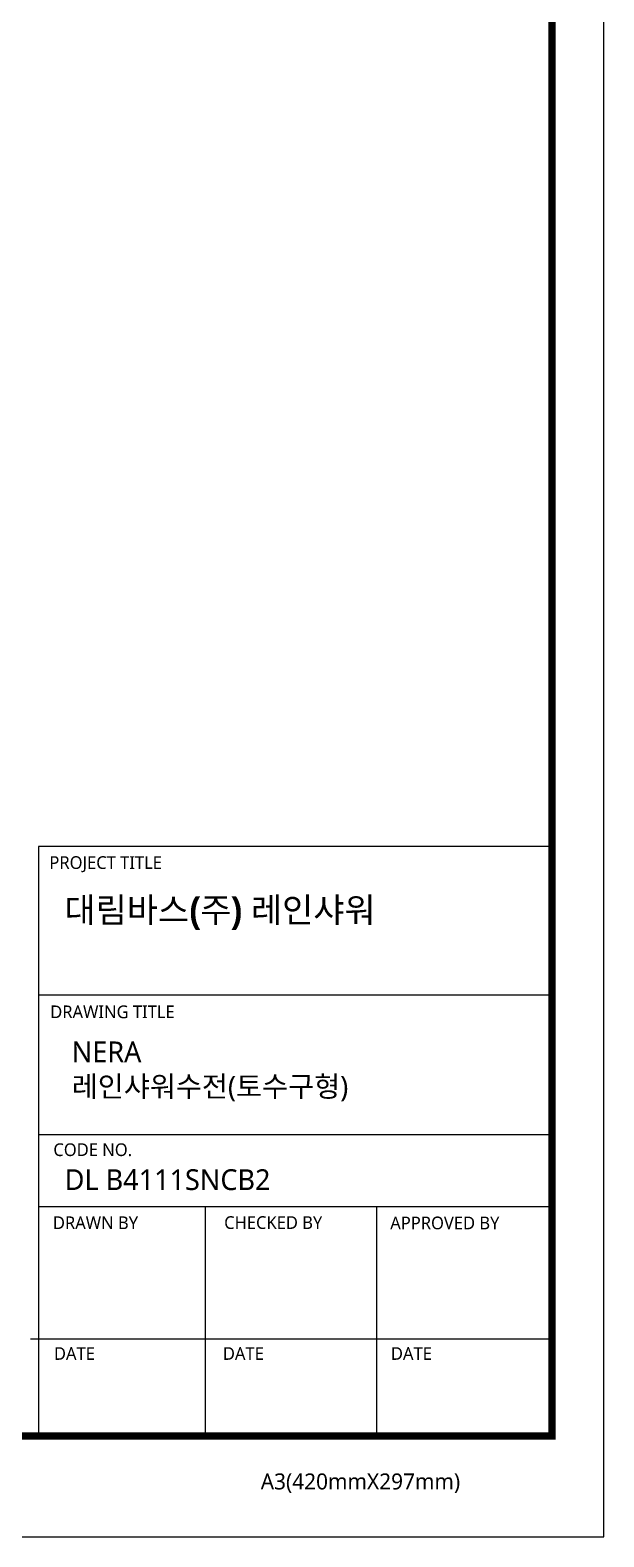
# Model space of a CAD drawing. Extents: x 5051 to 8526, y -300 to 2247.
# Drawn here: x 7905 to 8526, y -300 to 1329 of the extents above; entities that cross this region are included whole.
import ezdxf

# ---------------------------------------------------------------- set-up
doc = ezdxf.new("R2010")
doc.units = 0
doc.header["$LTSCALE"] = 4
doc.header["$MEASUREMENT"] = 0
doc.layers.get('0').update_dxf_attribs({"linetype": 'CONTINUOUS'})
doc.styles.add('Daelim Dimension', font='NanumGothic.ttf')

msp = doc.modelspace()

# ---------------------------------------------------------------- linework, layer by layer
at = {"color": 5, "ltscale": 40}
for p, q in [((8470, 446.6), (7914.6, 446.6)), ((8470, 286), (7914.6, 286)), ((8470, 286), (7914.6, 286)), ((8470, 135), (7914.6, 135)), ((8470, 135), (7914.6, 135)), ((8470, 57.1), (7914.6, 57.1)), ((8470, 57.1), (7914.6, 57.1)), ((8095, 57.1), (8095, -190.9)), ((8280.1, 57.1), (8280.1, -190.9)), ((8470, -86.1), (7905.8, -86.1)), ((8470, -86.1), (7918.9, -86.1)), ((8470, -190.9), (7994, -190.9))]:
    msp.add_line(p, q, dxfattribs=at)
at = {"color": 5, "ltscale": 0.5}
msp.add_line((7914.6, 446.6), (7914.6, -194.2), dxfattribs=at)
at = {"ltscale": 0.5}
msp.add_lwpolyline([(5050.8, -299.9), (8526.2, -299.9), (8526.2, 2246.6), (5050.8, 2246.6)], close=True, dxfattribs=at)
at = {"color": 5, "linetype": 'ByBlock', "lineweight": 200, "const_width": 8.01}
msp.add_lwpolyline([(5106.7, -190.9), (8470, -190.9), (8470, 2187.5), (5106.7, 2187.5)], close=True, dxfattribs=at)

# ---------------------------------------------------------------- texts
at = {"color": 5, "ltscale": 40, "style": 'Daelim Dimension'}
for s, height, p in [('PROJECT TITLE', 13.715, (7926.3, 422.4)), ('DRAWING TITLE', 13.715, (7927.2, 261)), ('CODE NO.', 13.72, (7930.6, 111.9)), ('DRAWN BY', 13.72, (7930.1, 32.9)), ('CHECKED BY', 13.72, (8115.4, 33.1)), ('APPROVED BY', 13.715, (8295.1, 32.7)), ('DATE', 13.72, (7931.2, -108.5)), ('DATE', 13.72, (8114, -108.5)), ('DATE', 13.72, (8295.8, -108.5)), ('A3(420mmX297mm)', 17.31, (8155, -248.6))]:
    msp.add_text(s, height=height, dxfattribs=at).set_placement(p)
at = {"attachment_point": 1, "style": 'Daelim Dimension'}
for s, insert, char_height, width in [('{\\fPretendard Variable SemiBold|b0|i0|c129|p2;\\C7;대림바스(주)} 레인샤워', (7942.6, 391.4), 26.886, 432.111), (' NERA\\P 레인샤워수전(토수구형)', (7942.9, 235.8), 22.444, 468.538), ('DL B4111SNCB2', (7942.9, 97.6), 22.444, 377.717)]:
    msp.add_mtext(s, dxfattribs=dict(at, insert=insert, char_height=char_height, width=width))

doc.saveas('drawing.dxf')
